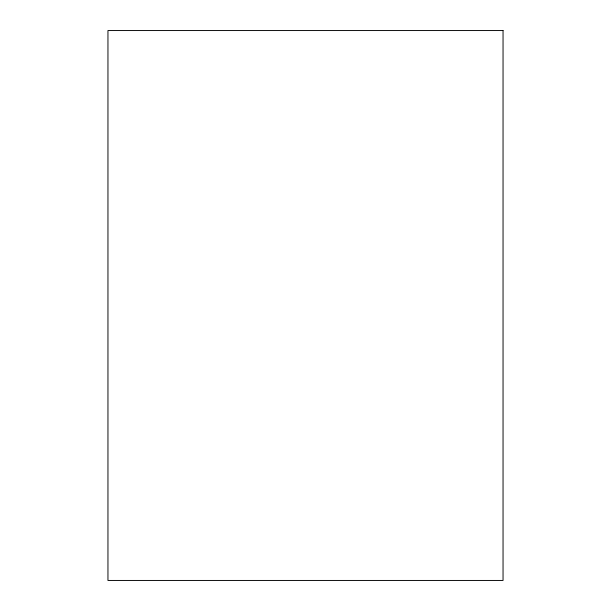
<?xml version="1.0" encoding="UTF-8"?>
<svg xmlns="http://www.w3.org/2000/svg" width="611" height="611" viewBox="0 0 611 611"><rect width="100%" height="100%" fill="white"/><g stroke="black" fill="none" stroke-linecap="round" stroke-linejoin="round"><path stroke-width="0.92" d="M503.044 30.55L107.956 30.55L107.956 580.45L503.044 580.45L503.044 30.55"/></g></svg>
